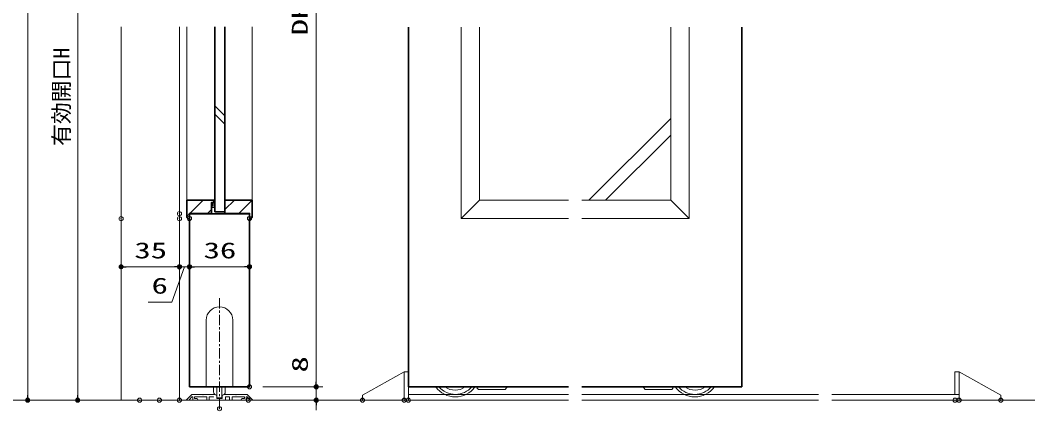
# Model space of a CAD drawing. Units: millimetres, scale not verified. Extents: x -1306 to 1306, y -607 to 607.
# Drawn here: x -872 to -264, y -17 to 217 of the extents above; entities that cross this region are included whole.
import ezdxf
from ezdxf.enums import TextEntityAlignment as Align

# ---------------------------------------------------------------- set-up
doc = ezdxf.new("R2010")
doc.units = ezdxf.units.MM
doc.header["$LTSCALE"] = 5
doc.header["$PDMODE"] = 32
doc.header["$PDSIZE"] = 2.5
doc.linetypes.add('USER2', pattern=[0.375, 0.25, -0.125])
doc.linetypes.add('USER3', pattern=[2, 1.25, -0.25, 0.25, -0.25])
for name, color, linetype, lineweight in [('0-1_線(黄)', 2, 'Continuous', 15), ('0-A_点線(青)', 4, 'USER2', 9), ('0-B_点線(水)', 4, 'USER2', 9), ('0-C_中心線', 3, 'USER3', 9), ('0-D_線(白)', 7, 'Continuous', 30), ('1-0_線(水)', 4, 'Continuous', 9), ('1-1_寸法線', 3, 'Continuous', 13), ('1-2_ハッチング', 6, 'Continuous', 9), ('1-4_DEFPOINTS', 7, 'Continuous', 5), ('1-5_0', 3, 'Continuous', 25)]:
    doc.layers.add(name, color=color, linetype=linetype, lineweight=lineweight)
doc.styles.add('ＭＳ ゴシック', font='')
doc.styles.get('ＭＳ ゴシック').set_extended_font_data('MS Gothic')

# ---------------------------------------------------------------- blocks, each defined once
blk = doc.blocks.new('_DOT')
at = {"layer": '1-5_0'}
blk.add_line((-2.5, 0), (-5, 0), dxfattribs=at)
for points in [[(0, 0), (-2.5, 0), (-2.48, 0.313)], [(0, 0), (-2.48, -0.313), (-2.5, 0)], [(0, 0), (-2.48, 0.313), (-2.421, 0.622)], [(0, 0), (-2.421, -0.622), (-2.48, -0.313)], [(0, 0), (-2.421, 0.622), (-2.324, 0.92)], [(0, 0), (-2.324, -0.92), (-2.421, -0.622)], [(0, 0), (-2.324, 0.92), (-2.191, 1.204)], [(0, 0), (-2.191, -1.204), (-2.324, -0.92)], [(0, 0), (-2.191, 1.204), (-2.023, 1.469)], [(0, 0), (-2.023, -1.469), (-2.191, -1.204)], [(0, 0), (-2.023, 1.469), (-1.822, 1.711)], [(0, 0), (-1.822, -1.711), (-2.023, -1.469)], [(0, 0), (-1.822, 1.711), (-1.594, 1.926)], [(0, 0), (-1.594, -1.926), (-1.822, -1.711)], [(0, 0), (-1.594, 1.926), (-1.34, 2.111)], [(0, 0), (-1.34, -2.111), (-1.594, -1.926)], [(0, 0), (-1.34, 2.111), (-1.064, 2.262)], [(0, 0), (-1.064, -2.262), (-1.34, -2.111)], [(0, 0), (-1.064, 2.262), (-0.773, 2.378)], [(0, 0), (-0.773, -2.378), (-1.064, -2.262)], [(0, 0), (-0.773, 2.378), (-0.468, 2.456)], [(0, 0), (-0.468, -2.456), (-0.773, -2.378)], [(0, 0), (-0.468, 2.456), (-0.157, 2.495)], [(0, 0), (-0.157, -2.495), (-0.468, -2.456)], [(0, 0), (-0.157, 2.495), (0.157, 2.495)], [(0, 0), (0.157, -2.495), (-0.157, -2.495)], [(0, 0), (0.157, 2.495), (0.468, 2.456)], [(0, 0), (0.468, 2.456), (0.773, 2.378)], [(0, 0), (0.773, 2.378), (1.064, 2.262)], [(0, 0), (1.064, 2.262), (1.34, 2.111)], [(0, 0), (1.34, 2.111), (1.594, 1.926)], [(0, 0), (1.594, 1.926), (1.822, 1.711)], [(0, 0), (1.822, 1.711), (2.023, 1.469)], [(0, 0), (2.023, 1.469), (2.191, 1.204)], [(0, 0), (2.191, 1.204), (2.324, 0.92)], [(0, 0), (2.324, 0.92), (2.421, 0.622)], [(0, 0), (2.421, 0.622), (2.48, 0.313)], [(0, 0), (2.48, 0.313), (2.5, 0)], [(0, 0), (0.468, -2.456), (0.157, -2.495)], [(0, 0), (0.773, -2.378), (0.468, -2.456)], [(0, 0), (1.064, -2.262), (0.773, -2.378)], [(0, 0), (1.34, -2.111), (1.064, -2.262)], [(0, 0), (1.594, -1.926), (1.34, -2.111)], [(0, 0), (1.822, -1.711), (1.594, -1.926)], [(0, 0), (2.023, -1.469), (1.822, -1.711)], [(0, 0), (2.191, -1.204), (2.023, -1.469)], [(0, 0), (2.324, -0.92), (2.191, -1.204)], [(0, 0), (2.421, -0.622), (2.324, -0.92)], [(0, 0), (2.48, -0.313), (2.421, -0.622)], [(0, 0), (2.5, 0), (2.48, -0.313)]]:
    blk.add_solid(points, dxfattribs=at)

msp = doc.modelspace()

# ---------------------------------------------------------------- linework, layer by layer
at = {"layer": '0-1_線(黄)'}
for p, q in [((-1236.758, -10.653), (-543.541, -10.653)), ((-535.541, -10.653), (-393.541, -10.653)), ((-385.541, -10.653), (-263.977, -10.653))]:
    msp.add_line(p, q, dxfattribs=at)
at = {"layer": '0-A_点線(青)'}
for p, q in [((-581.54, -4.153), (-580.54, -3.153)), ((-580.54, -2.653), (-580.54, -3.153)), ((-498.542, -2.653), (-498.542, -3.153)), ((-497.542, -4.153), (-498.542, -3.153))]:
    msp.add_line(p, q, dxfattribs=at)
for points in [[(-597.256, -4.153), (-597.54, -4.153), (-599.04, -2.653)], [(-481.826, -4.153), (-481.542, -4.153), (-480.042, -2.653)]]:
    msp.add_lwpolyline(points, dxfattribs=at)
at = {"layer": '0-B_点線(水)', "color": 6}
for p, q in [((-757.578, 107.482), (-755.478, 107.482)), ((-757.578, 106.857), (-755.478, 106.857)), ((-757.578, 106.232), (-755.478, 106.232)), ((-757.578, 105.607), (-755.478, 105.607)), ((-757.578, 104.982), (-755.478, 104.982))]:
    msp.add_line(p, q, dxfattribs=at)
at = {"layer": '0-C_中心線'}
msp.add_line((-752.778, -15.714), (-752.778, 51.213), dxfattribs=at)
at = {"layer": '0-D_線(白)'}
for p, q in [((-755.478, 102.347), (-755.478, 213.271)), ((-639.54, 213.033), (-639.54, -2.653)), ((-439.542, 213.033), (-439.542, -2.653)), ((-772.278, 98.847), (-771.778, 98.347)), ((-771.778, 98.347), (-770.778, 98.347)), ((-770.778, 101.347), (-770.778, -2.653)), ((-770.778, 101.097), (-734.778, 101.097)), ((-734.778, 101.347), (-734.778, -2.653)), ((-734.778, 98.347), (-733.778, 98.347)), ((-733.278, 98.847), (-733.778, 98.347)), ((-770.778, -2.653), (-734.778, -2.653)), ((-639.54, -2.653), (-543.541, -2.653)), ((-535.541, -2.653), (-439.542, -2.653))]:
    msp.add_line(p, q, dxfattribs=at)
for points in [[(-755.478, 102.347), (-749.478, 102.347), (-749.478, 213.271)], [(-756.078, 107.847), (-756.078, 109.347), (-772.278, 109.347), (-772.278, 98.847)], [(-756.078, 107.847), (-757.578, 107.847), (-757.578, 101.347)], [(-756.078, 107.847), (-757.578, 107.847), (-757.578, 104.847)], [(-733.278, 98.847), (-733.278, 109.347), (-749.478, 109.347), (-749.478, 101.347)], [(-770.778, 98.347), (-770.778, 101.347), (-757.578, 101.347)], [(-734.778, 98.347), (-734.778, 101.347), (-749.478, 101.347)]]:
    msp.add_lwpolyline(points, dxfattribs=at)
at = {"layer": '1-0_線(水)'}
for p, q in [((-811.778, 213.271), (-811.778, -10.653)), ((-776.778, 213.271), (-776.778, -10.653)), ((-772.278, 109.347), (-772.278, 213.271)), ((-733.278, 109.347), (-733.278, 213.271)), ((-749.478, 159.764), (-755.478, 165.764)), ((-749.478, 154.764), (-755.478, 160.764)), ((-482.242, 158.347), (-531.242, 109.347)), ((-482.242, 148.347), (-521.242, 109.347)), ((-757.578, 104.847), (-755.478, 104.847)), ((-756.078, 107.847), (-755.478, 107.847)), ((-760.778, 37.347), (-760.778, -2.653)), ((-744.778, 37.347), (-744.778, -2.653)), ((-642.04, 6.347), (-642.04, -10.653)), ((-639.54, 6.347), (-639.54, -10.653)), ((-311.794, 6.347), (-311.794, -7.153)), ((-309.294, 6.347), (-309.294, -10.653)), ((-756.278, -5.696), (-756.278, -2.653)), ((-754.278, -8.653), (-754.278, -2.653)), ((-751.278, -8.653), (-751.278, -2.653)), ((-749.278, -5.696), (-749.278, -2.653)), ((-581.54, -4.153), (-597.256, -4.153)), ((-497.542, -4.153), (-481.826, -4.153)), ((-769.307, -7.182), (-772.607, -10.482)), ((-772.537, -10.653), (-770.878, -10.653)), ((-769.307, -7.182), (-769.237, -7.153)), ((-760.278, -10.653), (-758.978, -10.653)), ((-758.878, -10.553), (-758.878, -8.753)), ((-758.778, -8.653), (-756.478, -8.653)), ((-754.428, -7.824), (-755.567, -7.166)), ((-754.428, -7.824), (-754.378, -7.91)), ((-754.378, -9.552), (-754.378, -7.91)), ((-751.278, -9.653), (-754.278, -9.652)), ((-751.778, -9.153), (-753.778, -9.153)), ((-751.178, -7.91), (-751.128, -7.824)), ((-751.178, -7.91), (-751.178, -9.553)), ((-749.989, -7.166), (-751.128, -7.824)), ((-749.989, -7.166), (-749.939, -7.153)), ((-743.005, -7.154), (-749.939, -7.153)), ((-749.178, -10.553), (-749.178, -8.746)), ((-749.078, -8.653), (-746.778, -8.653)), ((-746.678, -8.753), (-746.678, -10.553)), ((-746.578, -10.653), (-745.278, -10.653)), ((-736.319, -7.153), (-736.249, -7.182)), ((-732.949, -10.482), (-736.249, -7.182)), ((-734.678, -10.653), (-733.019, -10.653)), ((-667.04, -10.653), (-667.04, -7.653)), ((-667.04, -10.653), (-667.04, -7.653)), ((-543.541, -7.153), (-639.54, -7.153)), ((-393.541, -7.153), (-535.541, -7.153)), ((-309.294, -7.153), (-385.541, -7.153)), ((-284.294, -10.653), (-284.294, -7.653)), ((-284.294, -10.653), (-284.294, -7.676))]:
    msp.add_line(p, q, dxfattribs=at)
for points in [[(-639.54, 6.347), (-642.04, 6.347), (-667.04, -7.653)], [(-311.794, 6.347), (-309.294, 6.347), (-284.294, -7.653)], [(-770.778, -10.553), (-770.778, -10.153), (-769.278, -8.653), (-768.778, -8.653), (-768.778, -10.653), (-766.278, -10.653)], [(-762.528, -7.153), (-762.778, -7.403), (-763.028, -7.153), (-769.237, -7.153)], [(-766.278, -9.653), (-767.778, -9.653), (-767.778, -8.653), (-760.378, -8.653), (-760.378, -10.553)], [(-762.528, -7.153), (-755.617, -7.153), (-755.567, -7.166)], [(-745.178, -10.553), (-745.178, -8.653), (-737.778, -8.653), (-737.778, -9.653), (-739.278, -9.653)], [(-736.319, -7.153), (-742.528, -7.153), (-742.778, -7.403), (-743.028, -7.153)], [(-739.278, -10.653), (-736.778, -10.653), (-736.778, -8.653), (-736.278, -8.653), (-734.778, -10.153), (-734.778, -10.553)]]:
    msp.add_lwpolyline(points, dxfattribs=at)
for centre, radius, start, end in [((-752.778, 37.347), 8, 0, 180), ((-754.278, -5.696), 2, 180, 270), ((-751.278, -5.696), 2, 270, 0), ((-611.34, 5.847), 14.5, 215.8883, 270), ((-611.34, 5.847), 13, 220.83222, 319.16778), ((-611.54, 5.847), 10.5, 234.04943, 305.95057), ((-611.34, 5.847), 14.5, 270, 324.1117), ((-467.742, 5.847), 14.5, 215.8883, 270), ((-467.742, 5.847), 13, 220.83222, 319.16778), ((-467.542, 5.847), 10.5, 234.04943, 305.95057), ((-467.742, 5.847), 14.5, 270, 324.1117), ((-772.537, -10.553), 0.1, 135, 270), ((-770.878, -10.553), 0.1, 270, 0), ((-766.278, -10.153), 0.5, 270, 90), ((-760.278, -10.553), 0.1, 180, 270), ((-758.978, -10.553), 0.1, 270, 0), ((-758.778, -8.753), 0.1, 90, 180), ((-756.478, -8.753), 0.1, 0, 90), ((-754.278, -9.552), 0.1, 180, 269.99274), ((-753.778, -8.653), 0.5, 180, 270), ((-751.778, -8.653), 0.5, 270, 0), ((-751.278, -9.553), 0.1, 269.99274, 0), ((-749.278, -10.553), 0.1, 270, 0.00736), ((-749.078, -8.753), 0.1, 90, 180.00736), ((-746.778, -8.753), 0.1, 0, 90), ((-746.578, -10.553), 0.1, 180, 270), ((-745.278, -10.553), 0.1, 270, 0), ((-739.278, -10.152), 0.5, 90.00072, 270.00072), ((-734.678, -10.553), 0.1, 180, 270), ((-733.019, -10.553), 0.1, 270, 45)]:
    msp.add_arc(centre, radius, start, end, dxfattribs=at)
at = {"layer": '1-1_寸法線'}
for p, q in [((-694.778, 436.347), (-694.778, 0.347)), ((-867.778, 359.847), (-867.778, -7.653)), ((-837.778, 347.847), (-837.778, -7.653)), ((-607.84, 98.347), (-607.84, 213.033)), ((-596.84, 109.347), (-596.84, 213.033)), ((-596.84, 109.347), (-607.84, 98.347)), ((-543.541, 109.347), (-596.84, 109.347)), ((-482.242, 109.347), (-471.242, 98.347)), ((-543.541, 98.347), (-607.84, 98.347)), ((-776.778, 93.19), (-776.778, 65.347)), ((-811.778, 90.19), (-811.778, 65.347)), ((-776.778, 90.19), (-776.778, 65.347)), ((-770.778, 90.347), (-770.778, 65.347)), ((-770.778, 90.347), (-770.778, 65.347)), ((-734.778, 90.347), (-734.778, 65.347)), ((-808.778, 69.347), (-779.778, 69.347)), ((-779.778, 69.347), (-782.778, 69.347)), ((-770.778, 69.347), (-776.778, 69.347)), ((-770.778, 69.347), (-776.778, 69.347)), ((-767.778, 69.347), (-764.778, 69.347)), ((-767.778, 69.347), (-737.778, 69.347)), ((-694.778, 0.347), (-694.778, 18.014)), ((-726.778, -2.653), (-690.778, -2.653)), ((-726.778, -2.653), (-690.778, -2.653)), ((-694.778, -10.653), (-694.778, -2.653)), ((-808.709, -10.653), (-871.778, -10.653)), ((-796.778, -10.653), (-841.778, -10.653)), ((-727.519, -10.653), (-690.778, -10.653)), ((-694.778, -13.653), (-694.778, -16.653))]:
    msp.add_line(p, q, dxfattribs=at)
for points in [[(-471.242, 213.033), (-471.242, 98.347), (-535.541, 98.347)], [(-482.242, 213.033), (-482.242, 109.347), (-535.541, 109.347)], [(-773.778, 69.347), (-781.406, 48.177), (-795.596, 48.177)]]:
    msp.add_lwpolyline(points, dxfattribs=at)
at = {"layer": '1-2_ハッチング'}
for p, q in [((-770.596, 101.347), (-762.596, 109.347)), ((-759.99, 101.347), (-757.578, 103.759)), ((-749.478, 103.613), (-743.743, 109.347)), ((-741.137, 101.347), (-733.278, 109.206)), ((-772.278, 99.666), (-770.778, 101.166))]:
    msp.add_line(p, q, dxfattribs=at)
at = {"layer": '1-4_DEFPOINTS'}
for p in [(-811.778, 98.19), (-776.778, 101.19), (-776.778, 98.19), (-770.778, 98.347), (-734.778, 98.347), (-776.778, 69.347), (-770.778, 69.347), (-734.778, 69.347), (-734.778, -2.653), (-694.778, -2.653), (-867.778, -10.653), (-837.778, -10.653), (-800.709, -10.653), (-788.778, -10.653), (-776.778, -10.653), (-735.519, -10.653), (-694.778, -10.653), (-667.04, -10.653), (-642.04, -10.653), (-639.54, -10.653), (-311.794, -10.653), (-309.294, -10.653), (-284.294, -10.653), (-752.778, -15.714)]:
    msp.add_point(p, dxfattribs=at)

# ---------------------------------------------------------------- block references
at = {"layer": '1-1_寸法線', "xscale": 0.6, "yscale": 0.6}
for p, rotation in [((-811.778, 69.347), 180), ((-770.778, 69.347), 180), ((-770.778, 69.347), 180), ((-694.778, -2.653), 270), ((-694.778, -2.653), 270), ((-867.778, -10.653), 270), ((-837.778, -10.653), 270), ((-694.778, -10.653), 90)]:
    msp.add_blockref('_DOT', p, dxfattribs=dict(at, rotation=rotation))
for p in [(-776.778, 69.347), (-776.778, 69.347), (-734.778, 69.347)]:
    msp.add_blockref('_DOT', p, dxfattribs=at)

# ---------------------------------------------------------------- texts
at = {"layer": '1-1_寸法線', "style": 'ＭＳ ゴシック', "width": 1.5}
for s, p in [('DH', (-696.928, 208.109)), ('8', (-696.928, 5.919))]:
    msp.add_text(s, height=9.604, rotation=90, dxfattribs=at).set_placement(p, align=Align.BOTTOM_LEFT)
at = {"layer": '1-1_寸法線', "style": 'ＭＳ ゴシック'}
msp.add_text('有効開口H', height=9.604, rotation=90, dxfattribs=at).set_placement((-839.928, 141.812), align=Align.BOTTOM_LEFT)
at = {"layer": '1-1_寸法線', "style": 'ＭＳ ゴシック', "width": 1.5}
for s, p in [('35', (-803.802, 71.497)), ('36', (-762.302, 71.497)), ('6', (-793.501, 50.327))]:
    msp.add_text(s, height=9.604, dxfattribs=at).set_placement(p, align=Align.BOTTOM_LEFT)

doc.saveas('drawing.dxf')
